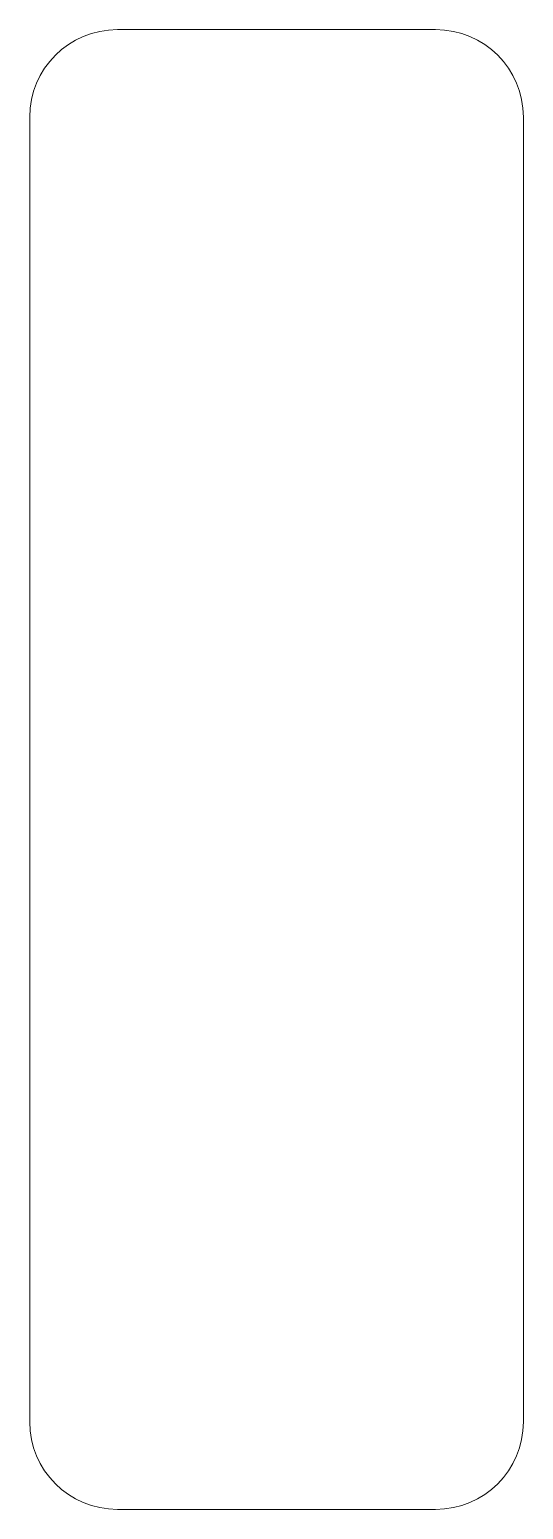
# Model space of a CAD drawing. Header units: millimetres. Extents: x 188 to 233, y 187 to 322.
import ezdxf

# ---------------------------------------------------------------- set-up
doc = ezdxf.new("R2010")
doc.units = ezdxf.units.MM
doc.header["$LTSCALE"] = 2

msp = doc.modelspace()

# ---------------------------------------------------------------- linework, layer by layer
at = {"color": 7, "linetype": 'Continuous', "lineweight": 18}
for p, q in [((196.18, 322.04), (225.18, 322.04)), ((188.18, 314.04), (188.18, 195.04)), ((233.18, 314.04), (233.18, 195.04)), ((196.18, 187.04), (225.18, 187.04))]:
    msp.add_line(p, q, dxfattribs=at)
for centre, start, end in [((196.18, 314.04), 90, 180), ((225.18, 314.04), 0, 90), ((196.18, 195.04), 180, 270), ((225.18, 195.04), 270, 0)]:
    msp.add_arc(centre, 8, start, end, dxfattribs=at)

doc.saveas('drawing.dxf')
